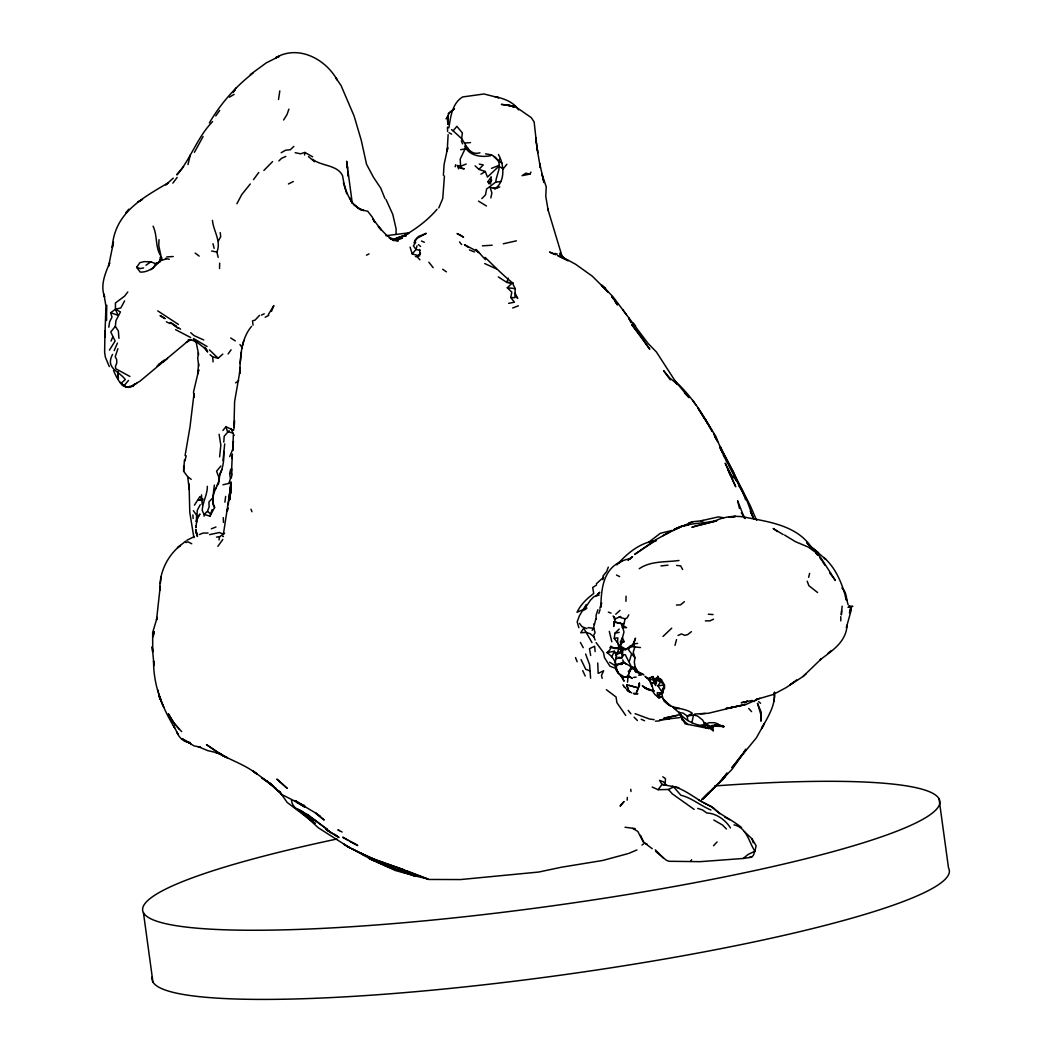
<?xml version="1.0" encoding="UTF-8"?>
<svg xmlns="http://www.w3.org/2000/svg" width="1052" height="1052" viewBox="0 0 1052 1052"><rect width="100%" height="100%" fill="white"/><g stroke="black" fill="none" stroke-linecap="round" stroke-linejoin="round"><path stroke-width="1.5" d="M396.091 233.583L396.104 228.836L392.777 214.411L386.005 199.446M193.91 537.677L189.781 512.442L189.15 487.26L188.847 483.907L189.228 489.206L187.743 477.069M447.481 117.285L446.166 118.902L447.928 115.878L447.876 124.333L447.928 115.878L449.283 112.853L454.425 108.816L448.152 113.748M191.201 479.331L187.756 476.806L183.627 471.243L184.442 459.974M183.627 471.243L183.692 465.97M443.379 175.263L444.089 164.493L447.705 147.635L447.218 150.817L448.126 134.709M679.618 708.561L673.938 708.417L678.948 712.467L683.208 713.164L687.285 716.057L692.334 713.295C683.103 706.168 666.771 710.402 662.444 696.871L658.973 697.91L657.461 695.714L657.303 692.597L661.406 693.044L664.443 685.062L661.471 679.802L657.237 677.475L653.437 680.092L648.716 678.711L652.937 676.594L655.961 681.604L655.777 685.536L653.345 682.34L651.543 683.629L653.673 691.506L653.147 690.362M219.539 268.549L219.671 263.145M625.94 601.31L626.072 596.182M200.222 504.736L197.395 510.062L196.198 521.95L196.553 520.543M105.016 331.025L104.845 337.179L105.963 306.211L103.898 294.165L104.608 296.795C100.032 285.276 105.266 273.428 109.697 262.776L108.619 266.09L113.471 242.21L112.222 247.522C114.523 212.806 142.165 198.249 168.465 182.68L165.69 184.928L173.251 178.13M207.349 486.313C207.507 494.742 202.484 502.054 202.273 510.496L204.022 514.441L209.992 516.111L214.621 507.485C210.624 499.029 214.24 490.377 218.777 483L218.711 476.858L216.567 471.243L220.854 465.997M232.952 446.377L233.32 435.055M627.202 800.178L627.294 797.482M665.285 782.464L665.429 778.585L662.813 776.81M158.997 239.685L158.773 245.695L161.824 260.028L157.195 263.513M458.58 168.833L457.278 165.466L460.631 166.255L466.194 164.033M106.186 315.455L106.436 320.452L106.778 305.29M233.978 427.151L234.609 401.562L239.777 371.935L239.632 373.355C240.553 357.246 240.619 339.428 251.52 326.383M239.632 373.355L239.869 367.674M626.69 684.773L628.623 690.572L626.69 684.773L638.288 687.929L639.379 682.932L639.511 685.404L636.342 692.611M234.583 420.655L234.307 424.903M232.282 455.306L231.427 474.228L231.716 468.784M230.191 494.874L230.927 483.328M230.427 492.099L230.677 487.378M841.574 610.647L841.337 614.947L842.139 606.149M231.085 489.824L231.269 486.576L229.468 499.95L230.809 492.257M218.987 539.978L219.618 536.717L224.641 533.272M230.217 494.756L230.388 491.784L230.178 494.769M196.277 524.646L196.356 523.396M230.967 481.855L228.258 504.789M602.875 579.665L603.112 575.878L606.61 571.617L608.319 567.107M197.658 373.644L198.644 363.755M627.531 682.235L628.149 674.95L626.716 676.804L621.956 676.962C616.13 672.004 613.277 664.141 616.761 656.816L614.25 651.227L607.083 652.635C612.724 656.777 617.392 662.852 616.393 670.229L618.024 673.017L616.064 668.599L616.709 664.377M212.438 220.355C213.372 231.098 221.525 241.026 216.883 252.033L218.172 257.345M232.742 450.493L233.386 441.564L233.018 446.324M223.787 442.142L224.194 436.199L229.099 430.649M232.045 458.567L232.374 454.03M594.091 623.639L593.749 628.307L595.116 632.528L593.473 635.618L595.116 640.063M185.717 541.136L177.512 547.724L180.444 545.396C167.123 556.021 159.115 573.024 159.878 590.198L160.246 586.358L156.524 620.009L157.208 617.392L152.671 632.476L152.698 652.043L152.224 646.835M230.625 488.352L230.901 484.933L223.326 534.64M621.903 623.981L614.092 621.587L613.697 626.479L615.065 620.89L613.737 616.525L615.196 618.878L620.798 616.472M448.836 127.857C450.703 116.89 452.084 103.306 462.63 96.955L483.986 93.983L498.648 97.718L495.137 96.652C504.092 98.651 513.363 101.82 518.583 109.934M232.663 450.348L233.057 445.746M774.522 692.492C775.456 705.774 767.631 717.306 761.648 728.497L764.37 723.368L761.648 728.497M240.119 363.361L241.408 351.973M773.983 701.408L774.522 695.425M104.911 334.773L104.621 352.262L105.397 357.246L109.303 366.583M214.621 507.485L213.096 504.736L212.872 497.741L214.384 485.077M233.873 429.295L234.359 424.469M628.767 614.815L627.11 617.958L625.059 618.813L624.073 623.52L622.284 625.611L623.967 631.989L622.442 637.828L624.125 641.615L621.377 643.219L616.511 654.331L616.091 658.565L622.074 657.697L621.89 652.556L617.813 651.701L616.511 654.331L614.25 651.227L611.856 656.908M109.408 350.119L115.128 341.032L110.749 331.959L115.365 326.357L115.93 320.663L120.441 311.931L115.457 309.249L115.431 302.963L124.57 296.151L127.805 291.956M198.355 352.709L197.75 358.469L198.723 366.057M498.306 276.913L506.669 282.33L512.363 282.935L515.191 288.616L514.901 297.677L510.759 297.519L511.811 292.18L507.301 287.748L512.363 282.935L513.047 283.238C503.053 275.322 494.308 266.301 485.103 257.385M851.239 608.713L849.516 612.961L850.029 609.108L851.239 608.713L851.015 610.791L846.387 627.544L847.057 625.164C846.163 642.036 832.198 650.649 820.231 659.722L821.323 658.841L803.057 676.462L785.805 687.811L773.154 694.53L755.849 699.606M161.153 576.667L160.377 583.426M219.618 456.923L220.828 445.127L219.092 434.266M417 245.866L416.027 249.442L412.213 253.992L419.695 255.925M185.086 455.569L189.978 427.099L194.002 393.856L194.041 397.196L193.529 391.975L198.736 369.844L197.855 373.802M224.707 443.891L222.971 460.658M279.806 90.893L278.53 99.48M590.606 678.211L589.593 664.654L585.596 654.002M444.431 176.039L442.734 198.604L438.776 207.901M479.949 152.816C469.587 155.841 466.207 145.097 461.683 138.654L462.38 132.933L456.87 126.345L453.11 130.816L451.518 129.593M481.829 198.604L485.511 194.909L486.589 189.018L495.768 182.075C496.307 174.816 501.252 168.425 498.398 160.838L495.426 157.392L491.468 154.828L485.564 153.855M224.891 502.185L225.654 496.412M304.541 155.012L304.883 152.448L300.543 153.802L295.191 152.698M632.647 645.086L635.5 638.196L633.725 643.942L634.711 647.401L633.238 652.293L634.987 657.724L634.29 662.3L635.303 667.468L637.275 671.334L631.542 667.073L625.322 654.817L622.389 654.462L622.56 649.386L614.25 638.419L614.96 633.199L619.168 629.043M627.807 677.698L630.937 666.652L623.691 662.234L622.758 659.841M490.824 197.947L491.889 192.989L490.1 187.177L494.927 188.781C505.46 181.694 504.263 164.625 498.438 154.499M209.992 516.111L212.109 509.668M108.803 327.198L109.605 321.82L112.012 317.152L110.644 312.72L115.457 309.249L120.822 307.947L124.609 300.885M161.653 257.74C157.077 265.406 149.739 272.402 140.258 272.126L136.642 267.339L139.85 262.698L144.071 261.632L150.844 261.83L155.604 263.671L159.641 262.027L161.653 257.74L160.43 257.188L159.641 262.027L155.604 263.671L153.171 268.076L150.896 269.68M187.953 164.612L190.32 154.986M229.494 499.963L229.915 497.478M196.75 522.778L197.579 517.926L199.919 514.06L196.698 519.307L196.593 515.217L193.358 510.667M663.062 689.441L663.325 692.466L661.406 693.044L664.535 688.258L664.443 685.062L660.682 681.801L656.724 680.434L657.237 677.475L661.471 679.802L658 678.435L657.697 676.081L658.736 678.987L656.724 680.434L653.594 679.382L652.937 676.594L648.716 678.711M227.85 507.853L227.298 510.877L227.863 508.063M218.711 476.858C222.906 469.153 224.405 460.118 223.629 451.426M231.23 478.16L232.071 474.163M691.861 722.711L693.492 715.044L697.463 715.939L702.591 719.989L705.458 724.92L705.248 726.117C695.004 725.275 685.339 720.751 678.948 712.467L682.538 720.581M230.664 469.205L229.625 473.742L230.427 478.502L228.941 483.394L222.958 484.788M594.459 624.559L595.761 619.102M184.928 460.96L186.178 455.805M455.174 166.768L455.674 164.717M808.62 577.311L809.619 573.393M242.565 345.358L243.84 340.519M674.989 645.349L676.541 639.577M722.829 726.919L724.105 726.551L722.408 725.499L723.671 726.498L716.793 725.288M204.035 516.216L204.732 513.718M117.916 348.712L115.22 356.746L116.693 359.587L116.785 362.901L115.352 366.806L116.009 368.884L129.948 376.471M112.538 354.366C105.069 368.66 119.034 370.804 125.28 379.562L121.808 382.665M661.406 693.044L662.55 689.205M629.32 661.327L631.621 653.779L628.57 649.86L629.885 646.415L633.725 643.942L637.617 643.39M599.877 608.214L601.56 602.941L600.876 607.254C601.244 584.636 604.44 563.622 630.411 558.573L628.083 559.953L632.476 556.771L628.083 559.953M597.891 609.713L596.09 615.249L596.195 619.207M598.825 613.408L600.087 609.542M655.83 851.502L666.126 860.076L668.822 861.272L700.145 861.667L743.172 858.471L748.248 854.356L754.876 851.226L756.112 845.755L752.035 838.838L744.316 831.58M288.905 109.132L286.972 114.642L283.593 119.994M204.022 514.441L207.468 511.325L209.138 506.748L208.927 501.975L212.872 497.741M586.293 604.492L579.402 615.788L577.167 621.89L578.863 627.728M607.083 652.635L610.173 649.492L610.673 646.165L614.71 648.374L620.364 648.729L623.244 656.014M773.509 694.649L774.535 692.137M271.508 311.3L273.849 305.567L268.326 314.627M229.678 456.647L232.821 449.072M508.379 278.228L506.669 282.33L513.047 283.238M111.052 341.032L112.682 337.127M217.12 485.182L219.145 480.37L219.829 474.044L221.998 469.416M117.416 343.136L114.168 350.618M236.897 203.72L241.802 194.515L250.271 183.955M529.984 174.093L525.829 173.199L522.068 175.658L529.984 174.093L530.971 172.028M466.154 146.583L460.171 159.168L460.631 166.255M762.476 726.919L756.349 737.873L731.798 767.723L735.335 763.568M620.246 642.167L622.442 637.828L620.496 646.138L626.15 649.4L630.911 647.111M629.043 672.912L630.976 669.138L630.937 666.652L637.275 671.334M639.116 686.167L639.353 683.432M690.73 861.338L691.572 859.734M203.062 136.563L194.436 152.316M218.395 240.974L220.696 236.661L220.223 232.61M637.788 689.717L636.631 691.848L637.104 691.322M172.844 183.14L177.13 177.407M745.71 749.129L744.369 751.575L745.145 750.431M217.856 546.343L222.8 539.466M209.387 122.9C220.578 103.714 235.477 86.724 252.967 73.167M726.827 773.351L718.49 783.779M415.75 242.328L413.383 245.944L416.027 249.442L420.248 250.402M656.724 680.434L658 678.435L661.471 679.802M727.037 773.075L722.316 779.887L725.801 775.074M258.753 172.449L253.493 179.642M745.894 749.787L732.284 769.038L718.45 783.385L726.156 775.008L723.013 778.73L724.867 776.297M703.446 727.248L704.761 725.341L712.875 727.116L715.833 724.933L708.601 727.576L708.746 728.549L685.036 723.776L679.355 712.309M232.873 92.537L236.082 87.881M735.046 763.936L738.109 759.518M661.445 691.23L657.908 685.786L660.682 681.801L658.736 678.987M228.087 353.998L231.072 349.803M705.458 722.829L710.153 726.577L708.746 728.549L711.744 725.564L718.49 724.881L723.671 726.498L718.49 724.881M215.752 115.917L219.697 110.407M413.909 242.775L417.131 238.265L426.323 233.334L418.42 236.503L414.672 240.592M583.505 610.515L590.435 600.192L593.999 596.602L599.18 595.077M652.187 787.027L658.079 789.71L662.05 784.437L678.816 787.711M437.08 209.23C427.862 220.157 415.974 228.941 403.6 236.042L408.847 233.176L401.772 236.726L396.131 238.094L404.954 235.609L400.825 237.042L402.982 236.542M176.854 174.448L183.574 166.716M194.449 505.144L199.919 496.557L202.05 499.753L202.129 504.565M744.277 751.851L738.938 758.505M128.489 380.443L124.636 384.979M128.778 209.177L125.846 212.806M506.854 164.296L503.198 168.859L498.872 166.269L487.431 177.091L485.288 171.463L478.91 169.398L475.096 165.821M222.919 430.478L225.97 426.717L233.583 430.373M592.105 630.253L593.749 628.307L588.042 627.623M133.63 385.216L134.656 384.019M609.647 662.234L615.196 665.6L617.603 664.456L621.89 664.299L623.691 662.234L626.032 664.101M233.61 91.708L235.083 90.064M616.893 564.898C627.084 553.497 639.616 542.819 655.317 540.662L651.556 541.543L656.356 540.439L652.003 541.754L655.79 540.57L650.793 543.003L655.883 540.307L634.619 554.443L654.988 540.215L669.69 532.01L662.813 535.757M272.573 161.574L263.868 170.477M493.769 156.472L498.398 160.838L500.344 158.76M259.555 315.324L255.097 320.084L252.546 320.847L253.006 325.173M617.603 664.456L623.691 662.234M713.519 845.716L717.083 841.929M212.622 121.545C197.579 136.891 190.754 158.72 177.038 174.934M478.91 169.398L483.276 164.901L479.265 164.112M715.242 786.594L701.776 799.612L718.937 782.714M715.781 786.199L702.381 799.349L705.997 795.917M743.172 858.471L751.536 857.222L753.337 855.407L754.876 851.226C748.761 841.837 746.867 827.608 734.007 824.86M706.194 795.43L709.114 792.511L705.142 796.43M721.935 779.716L725.341 776.337M714.216 787.619L712.467 789.355L716.767 785.121M213.569 490.679L216.186 488.102M450.769 111.972L453.241 109.579M278.872 160.917L281.634 158.247L285.802 156.446M597.904 594.064L599.758 592.263L596.247 595.656M293.837 146.399L290.313 149.752L285.644 150.199L281.2 152.711M648.479 542.372L660.367 533.285L672.083 530.432M663.01 636.46L671.715 628.175M603.664 577.18L596.379 583.728M753.968 701.592L756.519 699.264M210.045 354.708L212.675 356.891L218.172 358.272L222.814 354.064M188.716 340.453L140.047 381.14L131.526 386.189L133.512 385.676C123.202 392.278 116.733 377.944 113.511 370.541M615.762 614.223L620.009 610.384M491.468 154.828L490.416 155.762C481.001 157.511 469.205 155.827 464.668 146.149M803.057 676.462L806.095 673.793M584.925 609.713L586.898 608.056M162.981 362.23L167.584 358.377M157.09 366.043L164.322 360.218L158.865 364.557L162.087 362.046M684.392 601.691L680.473 604.9L676.462 605.018M451.939 110.815L454.425 108.816M827.687 653.529L831.382 650.557M691.401 631.66L687.64 634.632L684.839 635.329L681.459 633.948L678.04 635.461M158.392 365.018L160.351 363.479M250.271 74.574L266.353 62.818L279.424 56.282L275.624 57.781C298.189 44.447 325.502 58.925 337.14 79.886L335.93 78.032L341.058 85.554L354.064 115.917L361.283 140.376L366.556 164.322L373.552 177.393L380.745 188.15L384.94 198.552M657.461 695.714L661.774 692.4L663.325 692.466L657.461 695.714L662.444 696.871L661.774 692.4M618.655 563.385L622.245 560.677M792.721 682.853L796.588 679.947M747.222 701.013L745.118 702.578L747.499 701.092M793.51 682.261L789.986 684.865L791.814 683.524M621.89 664.299L620.009 664.193L622.837 662.405M614.25 638.419L617.84 637.801L617.511 642.325L619.036 647.309L622.56 649.386L625.414 649.597L629.885 646.415L640.444 647.545M145.978 265.222L150.844 261.83M235.569 382.902L238.686 380.732M639.248 568.698C650.938 560.677 665.6 562.386 678.987 560.479M498.858 165.427L491.508 168.346M710.153 726.577L708.601 727.576L713.256 730.745L712.875 727.116L707.378 726.274M596.589 584.978L592.67 587.489L593.722 593.486C586.766 598.798 580.888 604.256 577.009 612.277L582.887 609.739M480.961 174.185L485.288 171.463M641.996 845.032L643.272 844.23M229.441 97.165L234.096 94.364M665.995 534.035L680.197 527.144M142.507 199.315L137.667 202.155L141.941 199.656M759.912 698.239L745.118 704.853L725.998 708.483L734.914 706.878L729.378 707.957M131.526 386.189L136.655 383.322M848.149 607.333L852.817 606.386L849.188 606.018L851.252 607.898M626.716 676.804L621.956 676.962L624.125 681.196L621.061 676.015M265.17 317.231L268.747 315.376M186.257 342.281L191.359 339.664L196.119 341.992L198.644 354.629M288.445 183.969L293.298 181.536M674.753 529.485L692.847 521.713L703.393 520.608L700.75 520.858L718.411 516.887L723.644 517.755M674.503 529.603L682.275 525.961L673.911 529.603C686.798 522.357 701.645 524.159 715.465 520.727C725.735 516.019 737.583 515.191 748.511 517.913C771.734 522.2 798.599 526.644 812.144 548.46M713.493 619.168L710.087 620.838L705.366 620.904M366.49 255.163L369.042 253.913M658.079 789.71L668.428 789.473L673.648 786.935L680.854 795.22C691.822 797.863 700.527 805.766 710.955 810.001M261.448 315.113L264.249 313.798M628.228 671.189L630.45 670.15M186.875 540.255L194.357 536.533M636.894 849.95L628.754 853.396M620.667 643.114L624.125 641.615M705.642 724.184L709.087 722.685L714.729 722.737L718.214 724.013M199.354 534.574L203.01 533.075L208.072 533.048M211.36 528.814L215.949 526.999M494.927 188.781L499.766 186.94M512.679 307.973L518.399 305.803M185.862 542.543L187.9 541.806L191.753 543.766M627.834 853.685L602.704 860.47L561.426 867.229L538.663 872.042L460.447 879.564L428.703 879.459L396.604 867.4M618.878 664.312L615.196 665.6L615.762 668.493L609.884 666.113L604.532 657.737L603.48 652.556L596.116 642.588M620.798 663.878L622.771 663.207M616.511 654.331L621.89 652.556M692.847 521.713L688.771 523.002M395.092 239.632L402.429 238.16L397.091 239.488L390.213 238.278M652.003 541.754L655.869 540.544M742.528 705.142L745.026 704.367L708.496 713.256L694.701 714.045M516.4 240.842L503.29 243.788M683.839 525.868L683.011 526.105L688.718 524.935M625.414 649.597L626.15 649.4L622.56 649.386L622.429 652.99L619.036 647.309L614.71 648.374L617.787 647.9M741.279 705.524L738.202 706.142M706.05 727.997L708.456 727.366M677.304 715.439L663.865 718.187L678.934 714.887M203.049 499.095L198.197 500.318L202.681 500.068M209.572 534.64L219.355 532.522L223.287 534.061M679.618 717.622L659.788 719.897L669.033 719.108M630.976 669.138L633.777 668.493L636.223 672.083L643.771 674.726L637.67 671.386L635.303 667.468L631.542 667.073M732.323 707.391L736.939 706.379M468.153 148.371L460.697 149.713M745.921 701.723L741.265 702.723L752.127 700.461M228.941 483.394L231.059 482.947M127.726 386.873L133.512 385.676M165.927 259.213L161.824 260.028L160.43 257.188M508.603 303.357L514.441 302.187L510.759 297.519M614.96 633.199L619.181 632.37M143.545 267.931L140.271 268.562L136.642 267.339M493.441 188.229L497.359 187.558M693.492 715.044L687.285 716.057L687.732 720.607M407.65 232.992L385.939 235.727M482.395 245.839L492.178 245.221M216.488 537.112L219.618 536.717M660.958 565.923L667.994 565.174M657.908 685.786L664.443 685.062M495.768 182.075L501.081 181.523M641.102 673.609L639.392 673.767L637.67 671.386M633.62 677.37L636.144 677.159M700.145 713.874L705.248 713.466M465.089 143.006L470.507 142.599M655.475 721.159L659.736 720.87M701.079 725.222L705.458 724.92L704.235 722.842L705.248 726.117L703.012 725.275M638.682 675.187L641.286 675.016M633.975 693.952L637.88 693.702L633.343 693.307M621.863 624.651L626.624 627.689L622.126 627.518L622.876 624.586L619.983 622.784L617.629 623.06L614.092 621.587M166.755 256.912L173.212 256.53M720.909 726.038L715.57 726.209L723.671 726.498M394.408 239.396L398.8 239.304M658.973 697.91L654.686 694.32L652.595 691.019L646.638 689.139L642.272 685.825L647.887 689.126L654.16 690.875M415.435 256.583L417.657 256.57M188.269 339.678L191.359 339.664M629.004 685.312L638.288 687.929M708.285 614.223L713.059 614.552M635.25 828.634L625.046 827.227M507.301 287.748L515.191 288.616M676.554 565.424L680.697 565.871L682.63 569.513M618.602 657.316L622.074 657.697M190.136 742.462C183.982 742.541 178.906 737.636 176.92 732.113L178.156 734.533L173.475 725.486L174.606 727.826C162.192 707.588 153.29 684.997 153.592 660.945L154.026 665.614L152.264 647.138M656.566 682.774L653.345 682.34L655.961 681.604L653.594 679.382M654.12 719.673L649.334 718.976L635.079 713.677M648.926 689.599L650.307 689.81L644.784 687.85L647.887 689.126M610.147 647.559L615.104 648.387M509.918 105.647L507.182 105.174L510.628 105.713L501.357 104.372L514.849 106.265L531.207 117.561L534.14 121.953L537.085 148.411L536.415 143.111M218.632 753.114L207.678 750.602L198.078 746.618L200.564 747.209M461.131 168.267L464.287 168.833L458.633 167.465M222.669 536.402L223.445 536.546M211.636 251.007L216.883 252.033M219.881 753.337L215.739 752.522L221.906 754.613L216.528 751.956L220.539 754.284L217.606 752.548C230.375 760.241 245.129 764.607 256.99 774.127L253.085 771.063L271.377 784.437L279.345 791.985L266.932 781.189L275.9 788.619L271.574 784.595M672.399 786.212C686.601 789.592 697.515 800.94 711.152 806.292C720.055 815.024 731.968 819.626 741.515 827.556M200.367 747.196L194.002 745.868L182.035 738.649L190.741 743.632L185.31 740.766L187.203 741.949M414.251 875.619L395.302 870.491L368.923 858.274L374.315 861.049M414.777 875.711L416.5 876.079L400.51 870.74M751.536 857.222L750.142 856.762M428.032 878.999L411.7 875.106M554.759 253.427L557.363 254.097M165.466 258.345L169.227 259.305M234.109 435.436L232.9 433.069L227.442 431.583L225.97 426.717M618.931 617.064L625.059 618.813M415.724 876.355L400.72 871.24L405.809 873.16M697.713 808.396L702.407 809.882L706.852 813.012C716.32 813.367 725.643 820.021 730.443 827.924M646.98 844.006L644.087 843.047L640.523 835.354M403.232 869.649L404.284 870.004L373.144 858.905L383.98 862.732M427.27 878.762L406.256 870.635M404.902 870.122L385.466 863.284M511.837 106.134L514.244 106.988M395.697 869.031L388.372 866.401M110.644 312.72L118.021 315.35L115.457 309.249M399.326 870.306L396.946 869.465L402.39 871.411M371.645 858.682L376.498 861.956L388.227 866.835M402.219 871.792L372.092 859.458L374.42 860.654M384.887 865.625L388.78 867.045M514.06 106.896L511.285 105.884L513.494 107.015M608.358 612.093L611.054 613.106M387.175 865.967L377.352 861.877M589.87 670.874L585.74 669.296L581.059 659.604M484.722 263.565L496.399 268.878M586.898 628.583L581.966 626.637L579.468 623.349M469.416 249.942L474.426 251.941M558.651 255.912L568.225 260.725L557.521 255.583M368.923 857.183L375.538 859.892L360.954 853.238L367.99 856.709M389.437 867.335L393.04 868.834M369.712 857.525L372.842 858.827L351.486 848.583L366.99 856.367L363.019 854.553L364.137 855.039M421.457 241.026L424.35 242.262M554.036 254.005L549.565 252.059L555.719 254.794M312.641 156.801L304.883 152.448M641.181 719.252L644.574 720.738M302.213 804.517L304.712 805.622M203.759 339.98L194.015 335.562L190.728 332.708M175.579 329.644L190.649 337.521M371.895 859.8L343.794 844.217L348.475 847.254M389.608 238.239L393.487 240.145L398.09 240.79L393.487 240.145L389.253 237.713L394.211 240.658L386.531 235.188L378.299 226.64L381.468 230.086L373.092 219.25L374.814 222.34L372.171 216.975L367.687 211.215L360.468 209.729L353.893 204.64L358.18 208.165L363.676 210.518C349.474 205.89 344.583 189.005 342.571 175.697C337.271 164.638 321.623 166.334 312.668 159.352M646.152 677.291L648.939 678.685L651.543 683.629M361.783 853.79L364.176 855M166.347 321.78L169.964 323.595M616.525 575.036L619.654 576.614M339.309 830.593L337.863 829.857L342.084 832.014M784.555 535.047L795.522 541.714L808.186 547.014L816.917 553.26L820.613 557.468L835.38 580.428L829.686 572.919M698.502 799.941L702.263 801.887M300.964 803.965L296.02 801.387L316.205 813.354L324.161 820.034L315.416 812.972L320.36 816.313M672.346 706.812L675.976 708.719M349.58 841.258L357.746 845.532L342.728 837.195L348.212 840.43M478.528 201.116L486.471 206.008M713.782 820.008L722.566 825.07L726.432 828.989M299.412 809.935L302.858 811.789M178.419 324.437L157.761 310.892M724.894 817.18L729.575 819.705M448.954 132.71L451.65 134.169M627.36 690.612L629.911 692.203L626.492 689.231L631.568 692.926M703.512 802.531L713.677 808.081L719.765 813.788M355.839 844.401L352.446 842.534M347.028 846.334L350.316 848.175L318.217 827.714L302.266 812.972M296.23 801.532L304.791 807.081L296.638 802.295L301.819 804.675L282.054 794.654L271.153 784.332L261.882 777.954L273.336 786.094L266.932 781.189M164.73 318.296L160.075 315.613L165.046 318.677M632.66 828.397L637.828 831.435L643.193 841.863L652.227 848.727M193.436 338.481L207.099 346.542M310.209 816.799L307.263 814.945L314.627 820.179L296.493 808.515L300.925 811.289C296.23 809.461 292.048 805.779 291.483 800.506M623.231 676.278L618.734 673.49L616.064 668.599L616.393 670.229M498.398 160.838L501.949 163.073M478.91 252.256L464.471 244.708L468.429 247.43M606.346 689.704L616.064 696.989L616.906 702.644L625.703 715.386M849.188 606.018L850.976 607.425M230.69 337.968L235.28 340.914M297.874 802.466L295.007 800.585L299.623 803.623M178.393 327.659L180.602 329.171M442.655 269.233L446.416 271.837M171.621 323.135L176.67 326.646L173.593 324.45M777.546 531.549L773.141 528.498L783.161 534.561M302.029 812.354L309.038 818.377L297.045 808.87L308.144 814.906L327.409 829.515L311.708 817.93M453.11 130.816L461.683 138.654M178.09 328.329L170.227 322.451M195.172 253.098L199.196 256.109M817.601 592.526L808.935 585.74L807.173 581.204M196.303 341.703L206.823 349.922L204.272 347.436L207.573 351.776L204.272 347.436M845.387 596.655L846.544 600.298C842.56 584.886 836.445 568.553 824.189 557.902L825.741 559.243L808.58 544.752L812.091 547.829M818.509 552.694L811.749 547.369M311.366 820.823L287.117 802.374L279.214 791.051M663.667 700.566L670.518 705.918L662.957 698.725M253.085 771.063L255.544 773.01M314.535 161.745L308.446 156.538M480.619 254.387L485.445 259.673M603.164 286.591L601.797 285.447L612.751 296.467L648.177 343.57L656.395 351.96L676.554 383.138M684.457 392.948L689.086 397.656L678.435 385.058L669.716 377.97L663.628 370.712L670.269 379.838M758.558 701.605L760.57 703.288M593.815 636.749L590.133 633.672L585.925 632.383L580.717 632.778L583.715 628.149L591.96 642.562M418.407 244.643L420.55 246.431M207.468 511.325L210.347 513.731M694.096 809.369L672.267 793.826L668.428 789.473M634.75 670.834L636.223 672.083M209.427 349.882L218.172 358.272M181.628 731.587L174.264 723.566L168.359 713.782L173.396 722.435L170.95 718.529M562.373 257.359L562.859 257.806L560.229 252.717L562.373 257.359L547.684 208.612L548.184 210.518L545.778 196.408L546.238 186.809L542.49 175.868L539.663 163.376L540.36 167.676L536.717 146.425L537.914 152.566M644.889 676.212L649.386 680.315L651.938 686.154M604.269 287.393L605.61 288.656L601.35 284.908L608.28 292.048L592.223 276.124L575.602 264.262L562.268 256.99L563.701 257.845L559.914 253.953L562.859 257.806M682.419 719.371L687.955 724.591M121.151 383.493L126.858 387.373L122.137 384.927L123.61 385.834L119.731 382.126M433.161 267.655L428.835 262.185M655.291 849.845L663.562 858.195M622.902 684.76L624.48 687.324M634.146 717.227L637.42 720.528M480.356 254.058L475.938 249.429L478.686 252.625M193.831 339.638L196.119 341.992M419.919 259.791L417.184 256.82L420.458 252.967L419.985 254.571L419.603 249.521M179.405 729.404L172.423 721.067M619.036 647.309L620.364 648.729M748.708 708.496L751.588 711.612M817.443 554.706L815.8 552.918L817.904 555.39M810.54 546.764L806.805 542.582L813.104 549.683M623.941 686.325L625.638 688.258M515.875 296.269L517.742 298.426L515.112 293.271M631.621 653.779L634.987 657.724M841.955 587.937C846.939 592.21 846.084 599.075 848.122 604.703M459.527 241.96L461.631 244.564M745.066 518.531L741.292 512.797M635.671 326.094L633.199 323.003M712.375 431.373C702.249 412.884 690.414 394.868 674.661 380.732L676.37 383.572M628.215 710.363L630.858 713.795M819.837 557.797L821.625 560.164M196.79 534.626L195.83 529.472L197.381 536.073L196.172 532.536M617.642 304.304L611.633 296.454L613.263 298.663M613.106 616.064L615.196 618.878M622.758 309.709L626.334 314.587M745.026 518.32L742.725 514.822L744.198 517.584M738.714 485.314L743.803 494.387L742.751 492.126M729.312 472.782L732.402 477.266L725.183 463.222L735.716 486.774L729.115 472.295M692.65 400.22L695.766 404.783M239.974 344.504L242.447 348.146M279.766 791.919L282.015 795.273L279.924 792.103M616.406 303.278L614.657 300.648L617.366 305.041M822.44 561.413L824.886 565.2M115.365 326.357L118.363 330.985L118.955 338.349M734.493 478.463L733.126 476.214C742.41 487.536 747.656 501.896 752.417 515.611L752.141 514.73L753.758 518.978L750.983 512.705M710.889 726.774L713.256 730.745M704.275 418.341L698.12 408.268L708.088 424.469M756.585 520.372L750.378 505.88L720.133 446.337L722.553 452.939L715.873 436.422L704.827 418.657L712.178 431.57M728.563 465.129L734.493 476.543M160.325 255.136C155.104 246.444 157.537 235.306 153.079 226.154M725.446 459.5L727.879 463.932M676.291 382.652L677.264 384.414M580.402 642.443L583.268 647.664M744.408 518.018L737.623 500.765L739.464 508.497M714.624 436.172L716.188 439.118M713.532 433.595L717.53 441.774M728.615 471.099L727.537 468.916L730.745 475.478L729.628 473.216M723.026 454.595L724.841 458.277M719.831 447.429L721.488 450.953M735.138 477.937L736.439 480.725M163.152 705.721L159.128 696.411L163.875 707.365M750.536 511.469L751.641 513.849L750.365 511.062M582.716 670.611L585.214 676.042M349.698 197.815L351.96 202.773L351.079 200.827M720.147 447.534L733.454 471.94L739.635 486.905M412.213 253.992L410.083 247.128M231.032 428.48L232.9 433.069M197.5 536.507L196.053 531.76M575.523 657.579L577.153 661.747M461.368 140.771L462.564 143.874M745.684 499.818L741.555 489.022M250.968 509.221L251.928 511.719M196.593 515.217L197.579 517.926M611.804 641.799L609.318 631.358M160.022 697.7L161.219 701.342L159.891 696.897M160.496 699.159L158.76 693.57M346.726 193.739L343.399 182.772M752.035 838.838L753.206 842.757M157.761 689.954L158.418 692.361M648.939 678.685L649.386 680.315M602.204 678.356L601.468 675.555L603.638 670.768L598.18 673.412L597.746 662.984M212.991 243.709L214.135 248.377M590.672 655.488L589.475 648.676L594.643 646.257L595.103 651.556M536.77 145.991L537.519 150.554M652.937 676.594L653.437 680.092M347.515 167.715L346.647 161.232L352.354 203.72M939.028 798.757L948.509 867.926A402.324 51.127 -7.8 0 1 556.534 975.743A402.324 51.127 -7.8 0 1 152.33 976.69M143.453 912.794L152.921 981.95M630.766 789.276L630.976 791.498M212.675 356.891L213.083 361.888M347.199 165.388L347.528 169.319M201.497 494.887L201.866 500.634M117.956 372.855L118.337 378.615L118.14 371.672M447.534 119.862L447.718 123.202M192.897 514.901L193.095 518.531M347.66 171.2L347.87 176M223.261 517.623L223.471 522.41M447.495 127.121L447.573 131.526M840.758 616.656L840.824 620.877M535.849 137.812L535.928 142.467M714.742 785.949A402.324 51.127 -7.8 0 1 859.944 843.836A402.324 51.127 -7.8 0 1 244.735 930.218A402.324 51.127 -7.8 0 1 336.982 838.996M761.306 716.044L760.99 721.199L761.188 712.165L757.466 703.315L761.306 716.044M195.961 526.381L195.843 527.591L196.08 525.579L195.961 526.381M491.1 177.117L490.508 183.929L487.918 181.628L491.1 177.117M153.763 633.107L153.171 636.736L154.039 631.542L153.763 633.107M491.56 180.181L490.324 182.351L487.918 181.628L488.996 183.837L491.56 180.181M623.889 801.65L620.246 805.977L623.889 801.65M624.073 623.52L622.284 625.611L621.614 623.967L624.073 623.52M849.227 606.741L848.399 607.175L850.279 606.715L849.227 606.741M695.924 525.855L691.848 527.262L716.714 520.832L695.924 525.855M733.757 516.624L729.128 517.282L735.598 516.387L733.757 516.624M405.783 236.095L401.404 236.463L405.783 236.108M666.508 785.279L662.05 784.437L659.512 780.387L663.457 781.846L666.508 785.279M629.49 676.515L628.557 676.16L632.239 678.369L629.49 676.515M227.311 757.756L219.04 753.482L224.602 756.664L206.455 744.606L217.909 752.627L227.311 757.756M459.961 234.912L457.068 233.544L463.564 237.16L459.961 234.912M337.14 836.195L326.409 829.804L339.007 837.497L334.365 834.407L337.14 836.195M271.153 784.332L269.259 782.925L272.928 785.936L271.153 784.332M314.969 823.243L306.855 816.536L314.969 823.243M330.604 832.474L326.015 828.858L330.604 832.474M280.49 782.267L276.847 779.124L287.222 788.356L280.49 782.267M640.918 336.272L631.752 324.634L649.781 349.238L640.918 336.272M629.214 318.809L628.57 317.849L631.279 322.793L629.214 318.809M542.95 177.604L542.069 174.303L543.884 182.469L542.95 177.604"/></g></svg>
